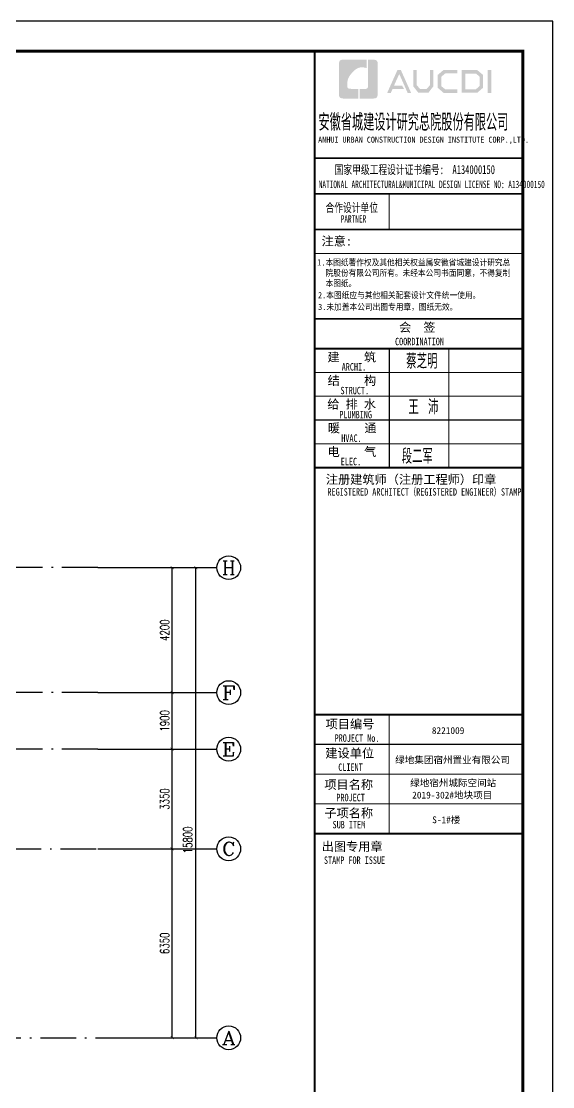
# Model space of a CAD drawing. Extents: x 169490 to 7584583, y -2399407 to 1374371.
# Drawn here: x 539591 to 557438, y 819385 to 855191 of the extents above; entities that cross this region are included whole.
import ezdxf
from ezdxf.enums import TextEntityAlignment as Align

# ---------------------------------------------------------------- set-up
doc = ezdxf.new("R2010")
doc.units = 0
doc.header["$LTSCALE"] = 100
doc.linetypes.add('D3轴线点划线', pattern=[18.5, 12, -3, 0.5, -3])
doc.layers.get('0').update_dxf_attribs({"linetype": 'CONTINUOUS'})
doc.layers.get('DEFPOINTS').update_dxf_attribs({"linetype": 'CONTINUOUS'})
for name, color, linetype in [('AXIS', 3, 'CONTINUOUS'), ('AXIS_TEXT', 4, 'CONTINUOUS'), ('C-AXIS(轴号)', 3, 'CONTINUOUS'), ('C-AXIS-T(字)', 7, 'CONTINUOUS'), ('C-DOTE', 8, 'D3轴线点划线'), ('图框', 140, 'CONTINUOUS'), ('图签文字', 147, 'CONTINUOUS')]:
    doc.layers.add(name, color=color, linetype=linetype)
doc.layers.add('图签', color=147, linetype='CONTINUOUS', lineweight=18)
doc.styles.add('_TCH_AXIS', font='COMPLEX', dxfattribs={"bigfont": 'GBCBIG'})
doc.styles.add('_TCH_DIM_T3', font='SIMPLEX.shx', dxfattribs={"width": 0.705882, "bigfont": 'GBCBIG.shx'})
doc.styles.add('COMPLEX', font='COMPLEX')
doc.styles.add('HT', font='simhei.ttf')
doc.styles.add('宋体', font='')
doc.styles.add('建筑图签-1', font='simhei.ttf', dxfattribs={"width": 0.7})
doc.styles.add('建筑图签-2', font='TXT.shx', dxfattribs={"width": 0.5, "bigfont": 'HZTXT.shx'})
doc.styles.get('宋体').set_extended_font_data('SimSun')
doc.dimstyles.new('_TCH_ARCH&&100', dxfattribs={"dimtxt": 297.5, "dimasz": 100, "dimexe": 250, "dimexo": 300, "dimgap": 100, "dimtad": 1, "dimdec": 0, "dimzin": 0, "dimdsep": 46, "dimtxsty": '_TCH_DIM_T3', "dimblk": 'ARCHTICK', "dimcen": 0.09, "dimclrt": 7, "dimazin": 2, "dimtfac": 1, "dimtdec": 0, "dimtix": 1, "dimtmove": 2, "dimatfit": 3, "dimfxl": 1, "dimtolj": 1, "dimtzin": 0, "dimarcsym": 0})

# ---------------------------------------------------------------- blocks, each defined once
blk = doc.blocks.new('_ARCHTICK')
at = {"const_width": 0.15}
blk.add_lwpolyline([(-0.5, -0.5), (0.5, 0.5)], dxfattribs=at)
blk = doc.blocks.new('*D1585')
at = {"layer": 'AXIS', "color": 0, "lineweight": -2, "transparency": 16777216}
for p, q in [((542456, 836829), (545706, 836829)), ((545456, 821029), (545456, 836829)), ((542456, 821029), (545706, 821029))]:
    blk.add_line(p, q, dxfattribs=at)
at = {"layer": 'DEFPOINTS', "color": 0, "transparency": 16777216}
for p in [(542156, 836829), (545456, 836829), (542156, 821029)]:
    blk.add_point(p, dxfattribs=at)
at = {"layer": 'AXIS', "color": 0, "lineweight": -2, "transparency": 16777216, "xscale": 100, "yscale": 100, "zscale": 100}
for p, rotation in [((545456, 836829), 90), ((545456, 821029), 270)]:
    blk.add_blockref('_ARCHTICK', p, dxfattribs=dict(at, rotation=rotation))
at = {"layer": 'AXIS', "color": 7, "transparency": 16777216, "insert": (545181, 827679), "char_height": 297.5, "attachment_point": 5, "rotation": 90, "style": '_TCH_DIM_T3'}
blk.add_mtext('\\A1;15800', dxfattribs=at)
blk = doc.blocks.new('*D1586')
at = {"layer": 'AXIS', "color": 0, "lineweight": -2, "transparency": 16777216}
for p, q in [((542456, 836829), (544906, 836829)), ((544656, 832629), (544656, 836829)), ((542456, 832629), (544906, 832629))]:
    blk.add_line(p, q, dxfattribs=at)
at = {"layer": 'DEFPOINTS', "color": 0, "transparency": 16777216}
for p in [(542156, 836829), (544656, 836829), (542156, 832629)]:
    blk.add_point(p, dxfattribs=at)
at = {"layer": 'AXIS', "color": 0, "lineweight": -2, "transparency": 16777216, "xscale": 100, "yscale": 100, "zscale": 100}
for p, rotation in [((544656, 836829), 90), ((544656, 832629), 270)]:
    blk.add_blockref('_ARCHTICK', p, dxfattribs=dict(at, rotation=rotation))
at = {"layer": 'AXIS', "color": 7, "transparency": 16777216, "insert": (544407, 834729), "char_height": 297.5, "attachment_point": 5, "rotation": 90, "style": '_TCH_DIM_T3'}
blk.add_mtext('\\A1;4200', dxfattribs=at)
blk = doc.blocks.new('*D1587')
at = {"layer": 'AXIS', "color": 0, "lineweight": -2, "transparency": 16777216}
for p, q in [((542456, 832629), (544906, 832629)), ((544656, 830729), (544656, 832629)), ((542456, 830729), (544906, 830729))]:
    blk.add_line(p, q, dxfattribs=at)
at = {"layer": 'DEFPOINTS', "color": 0, "transparency": 16777216}
for p in [(542156, 832629), (544656, 832629), (542156, 830729)]:
    blk.add_point(p, dxfattribs=at)
at = {"layer": 'AXIS', "color": 0, "lineweight": -2, "transparency": 16777216, "xscale": 100, "yscale": 100, "zscale": 100}
for p, rotation in [((544656, 832629), 90), ((544656, 830729), 270)]:
    blk.add_blockref('_ARCHTICK', p, dxfattribs=dict(at, rotation=rotation))
at = {"layer": 'AXIS', "color": 7, "transparency": 16777216, "insert": (544407, 831679), "char_height": 297.5, "attachment_point": 5, "rotation": 90, "style": '_TCH_DIM_T3'}
blk.add_mtext('\\A1;1900', dxfattribs=at)
blk = doc.blocks.new('*D1588')
at = {"layer": 'AXIS', "color": 0, "lineweight": -2, "transparency": 16777216}
for p, q in [((542456, 830729), (544906, 830729)), ((544656, 827379), (544656, 830729)), ((542456, 827379), (544906, 827379))]:
    blk.add_line(p, q, dxfattribs=at)
at = {"layer": 'DEFPOINTS', "color": 0, "transparency": 16777216}
for p in [(542156, 830729), (544656, 830729), (542156, 827379)]:
    blk.add_point(p, dxfattribs=at)
at = {"layer": 'AXIS', "color": 0, "lineweight": -2, "transparency": 16777216, "xscale": 100, "yscale": 100, "zscale": 100}
for p, rotation in [((544656, 830729), 90), ((544656, 827379), 270)]:
    blk.add_blockref('_ARCHTICK', p, dxfattribs=dict(at, rotation=rotation))
at = {"layer": 'AXIS', "color": 7, "transparency": 16777216, "insert": (544407, 829054), "char_height": 297.5, "attachment_point": 5, "rotation": 90, "style": '_TCH_DIM_T3'}
blk.add_mtext('\\A1;3350', dxfattribs=at)
blk = doc.blocks.new('*D1589')
at = {"layer": 'AXIS', "color": 0, "lineweight": -2, "transparency": 16777216}
for p, q in [((542456, 827379), (544906, 827379)), ((544656, 821029), (544656, 827379)), ((542456, 821029), (544906, 821029))]:
    blk.add_line(p, q, dxfattribs=at)
at = {"layer": 'DEFPOINTS', "color": 0, "transparency": 16777216}
for p in [(542156, 827379), (544656, 827379), (542156, 821029)]:
    blk.add_point(p, dxfattribs=at)
at = {"layer": 'AXIS', "color": 0, "lineweight": -2, "transparency": 16777216, "xscale": 100, "yscale": 100, "zscale": 100}
for p, rotation in [((544656, 827379), 90), ((544656, 821029), 270)]:
    blk.add_blockref('_ARCHTICK', p, dxfattribs=dict(at, rotation=rotation))
at = {"layer": 'AXIS', "color": 7, "transparency": 16777216, "insert": (544407, 824204), "char_height": 297.5, "attachment_point": 5, "rotation": 90, "style": '_TCH_DIM_T3'}
blk.add_mtext('\\A1;6350', dxfattribs=at)
blk = doc.blocks.new('_AXISO')
blk.add_circle((0, 0), 0.5)
at = {"layer": 'AXIS_TEXT', "style": 'COMPLEX', "width": 1.041667}
blk.add_attdef('A', text='', height=0.56, dxfattribs=at).set_placement((-0.25, -0.28), (0.25, -0.28), align=Align.FIT)
blk = doc.blocks.new('院标1')
h = blk.add_hatch(color=150)
h.dxf.hatch_style = 1
h.set_gradient(color1=(33, 113, 253), color2=(33, 113, 253), tint=1, name='INVCURVED')
edge = h.paths.add_edge_path()
edge.add_spline(control_points=[(116373, 648379), (116379, 648379), (116382, 648379), (116391, 648379), (116391, 648379), (116391, 648379), (116616, 648379), (116616, 648379), (116616, 648379), (116616, 648379), (116616, 648054), (116616, 648054), (116616, 648054), (116616, 648054), (116108, 648054), (116108, 648054), (116108, 648054), (116028, 648054), (115963, 648111), (115963, 648199), (115963, 648199), (115963, 648199), (115963, 649215), (115963, 649215), (115963, 649215), (115963, 649295), (116018, 649360), (116108, 649360), (116108, 649360), (116108, 649360), (116897, 649360), (116897, 649360), (116897, 649360), (116897, 649360), (116897, 649080), (116897, 649080), (116897, 649080), (116897, 649080), (116566, 649140), (116356, 648859), (116356, 648859), (116245, 648719), (116240, 648545), (116247, 648466), (116247, 648466), (116254, 648386), (116247, 648466), (116247, 648466), (116247, 648466), (116247, 648466), (116258, 648374), (116373, 648379)], knot_values=[0, 0, 0, 0, 0.071429, 0.071429, 0.071429, 0.107143, 0.142857, 0.142857, 0.142857, 0.178571, 0.214286, 0.214286, 0.214286, 0.25, 0.285714, 0.285714, 0.285714, 0.321429, 0.357143, 0.357143, 0.357143, 0.392857, 0.428571, 0.428571, 0.428571, 0.464286, 0.5, 0.5, 0.5, 0.535714, 0.571429, 0.571429, 0.571429, 0.607143, 0.642857, 0.642857, 0.642857, 0.678571, 0.714286, 0.714286, 0.714286, 0.75, 0.785714, 0.785714, 0.785714, 0.821429, 0.857143, 0.857143, 0.857143, 0.928571, 1, 1, 1, 1], degree=3, periodic=0)
h = blk.add_hatch(color=150)
h.dxf.hatch_style = 1
h.set_gradient(color1=(33, 113, 253), color2=(33, 113, 253), tint=1, name='INVCURVED')
edge = h.paths.add_edge_path()
edge.add_spline(control_points=[(117268, 649215), (117268, 649215), (117268, 648199), (117268, 648199), (117268, 648199), (117268, 648114), (117212, 648054), (117123, 648054), (117123, 648054), (117123, 648054), (116663, 648054), (116663, 648054), (116663, 648054), (116663, 648054), (116663, 648379), (116663, 648379), (116663, 648379), (116663, 648379), (116865, 648379), (116865, 648379), (116865, 648379), (116907, 648379), (116941, 648413), (116941, 648455), (116941, 648455), (116941, 648455), (116941, 649360), (116941, 649360), (116941, 649360), (116941, 649360), (117123, 649360), (117123, 649360), (117123, 649360), (117204, 649360), (117268, 649306), (117268, 649215)], knot_values=[0, 0, 0, 0, 0.1, 0.1, 0.1, 0.15, 0.2, 0.2, 0.2, 0.25, 0.3, 0.3, 0.3, 0.35, 0.4, 0.4, 0.4, 0.45, 0.5, 0.5, 0.5, 0.55, 0.6, 0.6, 0.6, 0.65, 0.7, 0.7, 0.7, 0.75, 0.8, 0.8, 0.8, 0.9, 1, 1, 1, 1], degree=3, periodic=0)
blk = doc.blocks.new('tq123')
at = {"layer": '图框'}
h = blk.add_hatch(color=256, dxfattribs=at)
h.paths.add_polyline_path([(-1187, 56758), (-1061, 56758), (-1061, 55988), (-1187, 55988)])
h.paths.add_polyline_path([(-1939, 56642), (-1939, 56116), (-1579, 56116), (-1455, 56223), (-1455, 56541), (-1575, 56642)], flags=16)
h.paths.add_polyline_path([(-2057, 56760), (-2057, 55998), (-1535, 55998), (-1337, 56168), (-1337, 56596), (-1532, 56760)])
h.paths.add_polyline_path([(-2200, 56764), (-2200, 56648), (-2607, 56648), (-2740, 56537), (-2740, 56218), (-2607, 56115), (-2198, 56115), (-2198, 55993), (-2662, 55993), (-2864, 56168), (-2864, 56596), (-2666, 56764)])
h.paths.add_polyline_path([(-3683, 56762), (-3563, 56762), (-3563, 56251), (-3449, 56120), (-3238, 56120), (-3124, 56251), (-3124, 56762), (-3010, 56762), (-3010, 56214), (-3174, 55997), (-3512, 55997), (-3683, 56216)])
h.paths.add_polyline_path([(-4215, 56760), (-4098, 56760), (-3756, 55996), (-3872, 55996), (-4153, 56630), (-4328, 56242), (-4057, 56242), (-3996, 56127), (-4377, 56127), (-4436, 55994), (-4559, 55994)])
for p, q in [((-6995, 53800), (5, 53800)), ((-6995, 53800), (5, 53800)), ((-6995, 52600), (5, 52600))]:
    blk.add_line(p, q, dxfattribs=at)
for points, const_width in [([(-6995, 0), (-6995, 57400)], 70), ([(-6995, 53800), (5, 53800)], 60), ([(-6995, 52600), (5, 52600)], 60), ([(-6995, 52600), (5, 52600)], 60), ([(-4495, 52600), (-4495, 51400)], 35), ([(-6995, 51400), (5, 51400)], 60), ([(-6995, 51400), (5, 51400)], 60), ([(-6995, 50599), (5, 50599)], 35), ([(-6987, 48400), (13, 48400)], 60), ([(-6987, 47400), (13, 47400)], 70), ([(-6987, 47400), (13, 47400)], 70), ([(-4487, 47400), (-4487, 43400)], 35), ([(-2487, 47400), (-2487, 43400)], 35), ([(-6987, 46600), (13, 46600)], 35), ([(-6987, 45800), (13, 45800)], 35), ([(-6987, 45000), (13, 45000)], 35), ([(-6987, 44200), (13, 44200)], 35), ([(-6987, 43400), (13, 43400)], 70), ([(-6995, 35100), (5, 35100)], 70), ([(-6995, 35100), (5, 35100)], 70), ([(-4495, 31100), (-4495, 35100)], 35), ([(-6995, 34100), (5, 34100)], 35), ([(-6995, 33100), (5, 33100)], 35), ([(-6995, 32100), (5, 32100)], 35), ([(5, 31100), (-6995, 31100)], 70)]:
    blk.add_lwpolyline(points, dxfattribs=dict(at, const_width=const_width))
blk.add_blockref('院标1', (-122144, -592249))
for s, height, style, width, p in [('ANHUI URBAN CONSTRUCTION DESIGN INSTITUTE CORP.,LTD.', 200, '建筑图签-1', 0.91, (-6877, 54322)), ('NATIONAL ARCHITECTURAL&MUNICIPAL DESIGN LICENSE NO: A134000150', 250, '建筑图签-1', 0.6, (-6858, 52795)), ('PARTNER', 250, '建筑图签-1', 0.6, (-6120, 51634)), ('1.本图纸著作权及其他相关权益属安徽省城建设计研究总', 210, 'HT', 0.88, (-6909, 50193)), ('院股份有限公司所有。未经本公司书面同意，不得复制', 210, 'HT', 0.88, (-6630, 49839)), ('本图纸。', 210, 'HT', 0.88, (-6630, 49489)), (' 2.本图纸应与其他相关配套设计文件统一使用。 ', 210, 'HT', 0.88, (-7020, 49092)), ('3.未加盖本公司出图专用章，图纸无效。', 210, 'HT', 0.88, (-6877, 48698)), ('COORDINATION', 250, '建筑图签-1', 0.7, (-4295, 47513)), ('ARCHI.', 250, '建筑图签-1', 0.7, (-6086, 46662)), ('STRUCT.', 250, '建筑图签-1', 0.7, (-6125, 45865)), ('PLUMBING', 250, '建筑图签-1', 0.7, (-6166, 45058)), ('HVAC.', 250, '建筑图签-1', 0.7, (-6101, 44265)), ('ELEC.', 250, '建筑图签-1', 0.7, (-6117, 43480)), ('REGISTERED ARCHITECT（REGISTERED ENGINEER）STAMP', 250, '建筑图签-1', 0.7, (-6566, 42459)), ('PROJECT No.', 250, '建筑图签-1', 0.7, (-6325, 34185, -1799)), ('CLIENT', 250, '建筑图签-1', 0.7, (-6201, 33206)), ('PROJECT', 250, '建筑图签-1', 0.7, (-6266, 32187)), ('SUB ITEM', 250, '建筑图签-1', 0.7, (-6393, 31276)), ('STAMP FOR ISSUE', 250, '建筑图签-1', 0.7, (-6682, 30081))]:
    blk.add_text(s, height=height, dxfattribs=dict(at, style=style, width=width)).set_placement(p)
at = {"layer": '图签', "color": 2, "style": '宋体'}
for s, height, p in [('8221009', 229.3, (-3058, 34448)), ('绿地集团宿州置业有限公司', 229.34, (-4290, 33462)), ('绿地宿州城际空间站', 229.3, (-3785, 32688)), ('2019-302#地块项目', 229.34, (-3718, 32279)), ('S-1#楼', 229.3, (-3046, 31448))]:
    blk.add_text(s, height=height, dxfattribs=at).set_placement(p)
at = {"layer": '图签文字', "color": 7, "style": '建筑图签-1'}
for s, height, width, p in [('安徽省城建设计研究总院股份有限公司', 500, 0.55, (-6867, 54777)), ('国家甲级工程设计证书编号:  A134000150', 300, 0.7, (-6323, 53267)), ('合作设计单位', 300, 0.7, (-6630, 51990))]:
    blk.add_text(s, height=height, dxfattribs=dict(at, width=width)).set_placement(p)
for s, p in [('注意:', (-6764, 50863)), ('会  签', (-4160, 47968)), ('建    筑', (-6565, 46967)), ('结    构', (-6561, 46179)), ('给 排 水', (-6570, 45385)), ('暖    通', (-6552, 44582)), ('电    气', (-6562, 43782)), ('注册建筑师（注册工程师）印章', (-6620, 42854)), ('项目编号', (-6627, 34632)), ('建设单位', (-6635, 33655)), ('项目名称', (-6668, 32597)), ('子项名称', (-6668, 31640)), ('出图专用章', (-6759, 30518))]:
    blk.add_text(s, height=300, dxfattribs=at).set_placement(p)
at = {"layer": '图签文字', "color": 1, "style": '建筑图签-2', "width": 0.7}
for s, p in [('蔡芝明', (-3921, 46728)), ('王 沛', (-3849, 45187)), ('段二军', (-4074, 43532))]:
    blk.add_text(s, height=500, dxfattribs=at).set_placement(p)

msp = doc.modelspace()

# ---------------------------------------------------------------- linework, layer by layer
at = {"ltscale": 10}
msp.add_lwpolyline([(549442.9, 854191.4), (454837.9, 854191.4), (454837.9, 796791.4), (549442.9, 796791.4)], close=True, dxfattribs=at)
at = {"layer": 'C-AXIS(轴号)'}
for p, q in [((542155.9, 836828.9), (546155.9, 836828.9)), ((542155.9, 832628.9), (546155.9, 832628.9)), ((542155.9, 830728.9), (546155.9, 830728.9)), ((542155.9, 827378.9), (546155.9, 827378.9)), ((542155.9, 821028.9), (546155.9, 821028.9))]:
    msp.add_line(p, q, dxfattribs=at)
at = {"layer": 'C-DOTE'}
for p, q in [((542155.9, 836828.9), (464379.5, 836828.9)), ((542155.9, 832628.9), (500555.9, 832628.9)), ((542155.9, 830728.9), (530755.9, 830728.9)), ((483555.9, 827378.9), (542155.9, 827378.9)), ((464379.5, 821028.9), (542155.9, 821028.9))]:
    msp.add_line(p, q, dxfattribs=at)
at = {"layer": '图框'}
msp.add_lwpolyline([(452337.9, 795791.4), (557437.9, 795791.4), (557437.9, 855191.4), (452337.9, 855191.4)], close=True, dxfattribs=at)
at = {"layer": '图框', "const_width": 100}
msp.add_lwpolyline([(454837.9, 796791.4), (556437.9, 796791.4), (556437.9, 854191.4), (454837.9, 854191.4)], close=True, dxfattribs=at)

# ---------------------------------------------------------------- block references
msp.add_blockref('tq123', (556437.9, 796791.4))
at = {"layer": 'C-AXIS(轴号)'}
ref = msp.add_blockref('_AXISO', (546555.9, 836828.9), dxfattribs=dict(at, xscale=800, yscale=800, zscale=800))
ref.add_attrib('A', 'H', dxfattribs={"layer": 'C-AXIS-T(字)', "height": 452.5, "style": '_TCH_AXIS', "width": 1.05}).set_placement((546329.6, 836602.6), (546782.1, 836602.6), align=Align.FIT)
ref = msp.add_blockref('_AXISO', (546555.9, 832628.9), dxfattribs=dict(at, xscale=800, yscale=800, zscale=800))
ref.add_attrib('A', 'F', dxfattribs={"layer": 'C-AXIS-T(字)', "height": 452.5, "style": '_TCH_AXIS', "width": 1.3125}).set_placement((546329.6, 832402.6), (546782.1, 832402.6), align=Align.FIT)
ref = msp.add_blockref('_AXISO', (546555.9, 830728.9), dxfattribs=dict(at, xscale=800, yscale=800, zscale=800))
ref.add_attrib('A', 'E', dxfattribs={"layer": 'C-AXIS-T(字)', "height": 452.5, "style": '_TCH_AXIS', "width": 1.3125}).set_placement((546329.6, 830502.6), (546782.1, 830502.6), align=Align.FIT)
ref = msp.add_blockref('_AXISO', (546555.9, 827378.9), dxfattribs=dict(at, xscale=800, yscale=800, zscale=800))
ref.add_attrib('A', 'C', dxfattribs={"layer": 'C-AXIS-T(字)', "height": 452.5, "style": '_TCH_AXIS', "width": 1.4}).set_placement((546329.6, 827152.6), (546782.1, 827152.6), align=Align.FIT)
ref = msp.add_blockref('_AXISO', (546555.9, 821028.9), dxfattribs=dict(at, xscale=800, yscale=800, zscale=800))
ref.add_attrib('A', 'A', dxfattribs={"layer": 'C-AXIS-T(字)', "height": 452.5, "style": '_TCH_AXIS', "width": 1.166667}).set_placement((546329.6, 820802.6), (546782.1, 820802.6), align=Align.FIT)

# ---------------------------------------------------------------- dimensions: what is measured, and where the dimension line sits
at = {"layer": 'AXIS'}
dim = msp.add_linear_dim(base=(545455.9, 836828.9), p1=(542155.9, 821028.9), p2=(542155.9, 836828.9), angle=90, dimstyle='_TCH_ARCH&&100', dxfattribs=at)
dim.commit()
dim.dimension.update_dxf_attribs({"geometry": '*D1585', "text_midpoint": (545180.9, 827678.9), "dimtype": 161})
for p1, p2, picture, middle in [((542155.9, 832628.9), (542155.9, 836828.9), '*D1586', (544407.1, 834728.9)), ((542155.9, 830728.9), (542155.9, 832628.9), '*D1587', (544407.1, 831678.9)), ((542155.9, 827378.9), (542155.9, 830728.9), '*D1588', (544407.1, 829053.9)), ((542155.9, 821028.9), (542155.9, 827378.9), '*D1589', (544407.1, 824203.9))]:
    dim = msp.add_aligned_dim(p1=p1, p2=p2, distance=-2500, dimstyle='_TCH_ARCH&&100', dxfattribs=at)
    dim.commit()
    dim.dimension.update_dxf_attribs({"geometry": picture, "text_midpoint": middle})

doc.saveas('drawing.dxf')
